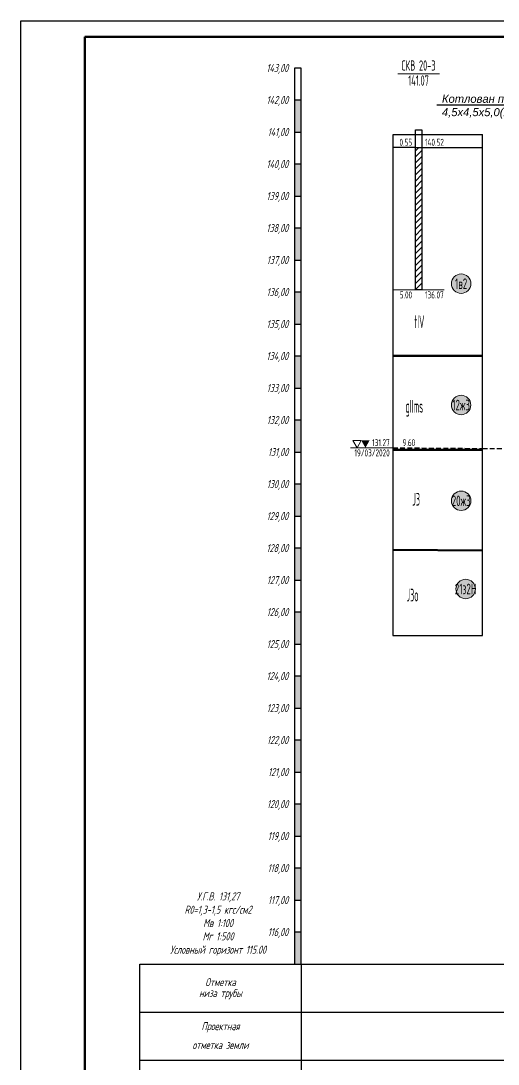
# Model space of a CAD drawing. Header units: millimetres. Extents: x -15 to 826, y 949 to 1543.
# Drawn here: x -15.3 to 133.8, y 1217.2 to 1543.2 of the extents above; entities that cross this region are included whole.
import ezdxf
from ezdxf import colors
from ezdxf.entities.mleader import LeaderData, LeaderLine
from ezdxf.enums import TextEntityAlignment as Align
from ezdxf.math import Vec2, Vec3

# ---------------------------------------------------------------- set-up
doc = ezdxf.new("R2010")
doc.units = ezdxf.units.MM
doc.header["$LTSCALE"] = 0.5
doc.linetypes.add('NATA', pattern=[4.5, 3, -1.5])
for name, color, linetype in [('_PSM_LINEYKA_TEXT', 7, 'Continuous'), ('_PSM_LINEYKA_ZALIVKA', 7, 'Continuous'), ('_PSM_TABL_LINE', 7, 'Continuous'), ('_PSM_TABL_TXT', 7, 'Continuous'), ('МГТ_ИГ_геология', 7, 'Continuous')]:
    doc.layers.add(name, color=color, linetype=linetype)
doc.layers.add('_ПОС1', color=6, linetype='Continuous', true_color=0xff00ff)
doc.layers.add('Формат - толстая линия', color=7, linetype='Continuous', lineweight=50)
doc.styles.add('2.5', font='isocpeui.ttf', dxfattribs={"height": 2.5})
doc.styles.add('psm_profil', font='isocpeur.ttf', dxfattribs={"width": 0.7, "oblique": 15, "height": 0.25})
doc.styles.get("Standard").update_dxf_attribs({"font": 'isocpeur.ttf'})
doc.styles.add('Стиль Simplex', font='simplex.shx')

# ---------------------------------------------------------------- blocks, each defined once
blk = doc.blocks.new('*U51')
at = {"color": 0, "linetype": 'ByBlock', "lineweight": -2}
blk.add_lwpolyline([(0, 594), (841, 594), (841, 0), (0, 0)], close=True, dxfattribs=at)
at = {"layer": 'Формат - толстая линия'}
blk.add_lwpolyline([(20, 589), (836, 589), (836, 5), (20, 5)], close=True, dxfattribs=at)
at = {"color": 0, "linetype": 'ByBlock', "lineweight": -2, "ltscale": 100, "style": '2.5'}
blk.add_attdef('ФОРМАТ', (791, 1.5), '', height=2.5, dxfattribs=at)
blk = doc.blocks.new('круг12_-26_3')
at = {"true_color": 0xffffff}
h = blk.add_hatch(color=7, dxfattribs=at)
edge = h.paths.add_edge_path()
edge.add_arc((-0.001, -0.001), 0.304, 0, 360)
at = {"color": 7, "lineweight": 0}
blk.add_circle((-0.001, -0.001), 0.304, dxfattribs=at)
at = {"color": 7, "lineweight": 15, "style": 'Стиль Simplex', "width": 0.590909}
blk.add_text('12ж3', height=0.33, dxfattribs=at).set_placement((-0.001, -0.001), align=Align.MIDDLE_CENTER)
blk = doc.blocks.new('круг21_-25_2_-51_')
at = {"true_color": 0xffffff}
h = blk.add_hatch(color=7, dxfattribs=at)
edge = h.paths.add_edge_path()
edge.add_arc((0.142, 0.055), 0.304, 0, 360)
at = {"color": 7, "lineweight": 0}
blk.add_circle((0.142, 0.055), 0.304, dxfattribs=at)
at = {"color": 7, "lineweight": 15, "style": 'Стиль Simplex', "width": 0.590909}
blk.add_text('21з2Н', height=0.33, dxfattribs=at).set_placement((0.142, 0.055), align=Align.MIDDLE_CENTER)
blk = doc.blocks.new('круг20_-26_3')
at = {"true_color": 0xffffff}
h = blk.add_hatch(color=7, dxfattribs=at)
edge = h.paths.add_edge_path()
edge.add_arc((0, 0), 0.304, 0, 360)
at = {"color": 7, "lineweight": 0}
blk.add_circle((0, 0), 0.304, dxfattribs=at)
at = {"color": 7, "lineweight": 15, "style": 'Стиль Simplex', "width": 0.590909}
blk.add_text('20ж3', height=0.33, dxfattribs=at).set_placement((0, 0), align=Align.MIDDLE_CENTER)
blk = doc.blocks.new('круг1_-30_2')
at = {"true_color": 0xffffff}
h = blk.add_hatch(color=7, dxfattribs=at)
edge = h.paths.add_edge_path()
edge.add_arc((0, 0), 0.304, 0, 360)
at = {"color": 7, "lineweight": 0}
blk.add_circle((0, 0), 0.304, dxfattribs=at)
at = {"color": 7, "lineweight": 15, "style": 'Стиль Simplex', "width": 0.590909}
blk.add_text('1в2', height=0.33, dxfattribs=at).set_placement((0, 0), align=Align.MIDDLE_CENTER)
blk = doc.blocks.new('A$C37d8617f')
at = {"layer": 'МГТ_ИГ_геология'}
h = blk.add_hatch(dxfattribs=at)
h.set_pattern_fill('CONSIST', color=256, scale=0.42, style=0, pattern_type=2)
h.set_pattern_definition([(45, (-6456.6293, -2514.1629), (-0.9429269, 0.9429269), [])])
h.paths.add_polyline_path([(-1, -5.5), (1, -5.5), (1, -50), (-1, -50)])
for p, q in [((-7.99, -1.5), (20.01, -1.5)), ((-1, -5.5), (1, -5.5)), ((-1, -5.5), (1, -5.5))]:
    blk.add_line(p, q)
for points in [[(-1, -5.5), (-8, -5.5)], [(1, -5.5), (20.01, -5.5)], [(-8, -158), (20.01, -158)]]:
    blk.add_lwpolyline(points)
at = {"lineweight": 50}
for points in [[(-8, -70.58), (20.01, -70.67)], [(-8, -70.58), (20.01, -70.67)], [(-8, -100), (20.01, -100)], [(-8, -131.22), (20.01, -131.42)]]:
    blk.add_lwpolyline(points, dxfattribs=at)
at = {"layer": 'МГТ_ИГ_геология', "linetype": 'Continuous', "lineweight": 0}
blk.add_line((-6.5, 17.5), (6.5, 17.5), dxfattribs=at)
at = {"layer": 'МГТ_ИГ_геология', "linetype": 'Continuous', "lineweight": 15}
for p, q in [((-8, -50), (-1, -50)), ((8, -50), (1, -50))]:
    blk.add_line(p, q, dxfattribs=at)
at = {"layer": 'МГТ_ИГ_геология'}
blk.add_lwpolyline([(-1, 0), (1, 0), (1, -50), (-1, -50), (-1, 0), (-1, 0)], close=True, dxfattribs=at)
blk.add_lwpolyline([(-8, -1.52), (-8, -158), (20.01, -158), (20.01, -1.46)], dxfattribs=at)
at = {"layer": 'МГТ_ИГ_геология', "color": 5, "linetype": 'NATA', "lineweight": 30}
blk.add_lwpolyline([(-8, -99.35), (20.01, -99.56)], dxfattribs=at)
at = {"layer": 'МГТ_ИГ_геология', "xscale": 10, "yscale": 10, "zscale": 10}
for name, p in [('круг1_-30_2', (13.31, -48.08)), ('круг12_-26_3', (13.31, -85.98)), ('круг20_-26_3', (13.31, -115.91)), ('круг21_-25_2_-51_', (13.31, -144.03))]:
    blk.add_blockref(name, p, dxfattribs=at)
at = {"layer": 'МГТ_ИГ_геология', "lineweight": 15, "style": 'Стиль Simplex', "width": 0.5625}
blk.add_text('СКВ 20-3', height=3.2, dxfattribs=at).set_placement((0, 18.5), align=Align.CENTER)
blk.add_text('141.07', height=3.2, dxfattribs=at).set_placement((0, 17), align=Align.TOP_CENTER)
at = {"layer": 'МГТ_ИГ_геология', "lineweight": 15, "style": 'Стиль Simplex', "width": 0.590909}
blk.add_text('0.55', height=2.2, dxfattribs=at).set_placement((-2, -5), align=Align.RIGHT)
blk.add_text('140.52', height=2.2, dxfattribs=at).set_placement((2, -5))
blk.add_text('5.00', height=2.2, dxfattribs=at).set_placement((-2, -50.5), align=Align.TOP_RIGHT)
blk.add_text('136.07', height=2.2, dxfattribs=at).set_placement((2, -50.5), align=Align.TOP_LEFT)
at = {"layer": 'МГТ_ИГ_геология', "lineweight": 15, "style": 'Стиль Simplex', "width": 0.4}
for s, p in [('tIV', (-1.36, -59.96)), ('gIIms', (-4.1, -86.38)), ('J3', (-1.96, -115.45)), ('J3o', (-3.77, -145.37))]:
    blk.add_text(s, height=4, dxfattribs=at).set_placement(p, align=Align.MIDDLE_LEFT)

msp = doc.modelspace()

# ---------------------------------------------------------------- hatches: boundary and pattern name
at = {"layer": '_PSM_LINEYKA_ZALIVKA'}
for points in [[(70.223, 1508.489), (72.223, 1508.489), (72.223, 1518.489), (70.223, 1518.489)], [(70.223, 1488.489), (72.223, 1488.489), (72.223, 1498.489), (70.223, 1498.489)], [(70.223, 1468.489), (72.223, 1468.489), (72.223, 1478.489), (70.223, 1478.489)], [(70.223, 1448.489), (72.223, 1448.489), (72.223, 1458.489), (70.223, 1458.489)], [(70.223, 1428.489), (72.223, 1428.489), (72.223, 1438.489), (70.223, 1438.489)], [(70.223, 1408.489), (72.223, 1408.489), (72.223, 1418.489), (70.223, 1418.489)], [(70.223, 1388.489), (72.223, 1388.489), (72.223, 1398.489), (70.223, 1398.489)], [(70.223, 1368.489), (72.223, 1368.489), (72.223, 1378.489), (70.223, 1378.489)], [(70.223, 1348.489), (72.223, 1348.489), (72.223, 1358.489), (70.223, 1358.489)], [(70.223, 1328.489), (72.223, 1328.489), (72.223, 1338.489), (70.223, 1338.489)], [(70.223, 1308.489), (72.223, 1308.489), (72.223, 1318.489), (70.223, 1318.489)], [(70.223, 1288.489), (72.223, 1288.489), (72.223, 1298.489), (70.223, 1298.489)], [(70.223, 1268.489), (72.223, 1268.489), (72.223, 1278.489), (70.223, 1278.489)], [(70.223, 1248.489), (72.223, 1248.489), (72.223, 1258.489), (70.223, 1258.489)]]:
    msp.add_hatch(color=0, dxfattribs=at).paths.add_polyline_path(points)
at = {"layer": 'МГТ_ИГ_геология'}
msp.add_hatch(color=5, dxfattribs=at).paths.add_polyline_path([(92.34, 1409.84), (91.04, 1412.14), (93.64, 1412.14)])

# ---------------------------------------------------------------- linework, layer by layer
at = {"color": 7}
for points in [[(70.223, 1248.489), (72.223, 1248.489), (72.223, 1528.489), (70.223, 1528.489)], [(70.223, 1508.489), (72.223, 1508.489), (72.223, 1518.489), (70.223, 1518.489)], [(70.223, 1488.489), (72.223, 1488.489), (72.223, 1498.489), (70.223, 1498.489)], [(70.223, 1468.489), (72.223, 1468.489), (72.223, 1478.489), (70.223, 1478.489)], [(70.223, 1448.489), (72.223, 1448.489), (72.223, 1458.489), (70.223, 1458.489)], [(70.223, 1428.489), (72.223, 1428.489), (72.223, 1438.489), (70.223, 1438.489)], [(70.223, 1408.489), (72.223, 1408.489), (72.223, 1418.489), (70.223, 1418.489)], [(70.223, 1388.489), (72.223, 1388.489), (72.223, 1398.489), (70.223, 1398.489)], [(70.223, 1368.489), (72.223, 1368.489), (72.223, 1378.489), (70.223, 1378.489)], [(70.223, 1348.489), (72.223, 1348.489), (72.223, 1358.489), (70.223, 1358.489)], [(70.223, 1328.489), (72.223, 1328.489), (72.223, 1338.489), (70.223, 1338.489)], [(70.223, 1308.489), (72.223, 1308.489), (72.223, 1318.489), (70.223, 1318.489)], [(70.223, 1288.489), (72.223, 1288.489), (72.223, 1298.489), (70.223, 1298.489)], [(70.223, 1268.489), (72.223, 1268.489), (72.223, 1278.489), (70.223, 1278.489)], [(70.223, 1248.489), (72.223, 1248.489), (72.223, 1258.489), (70.223, 1258.489)]]:
    msp.add_lwpolyline(points, close=True, dxfattribs=at)
at = {"layer": '_PSM_TABL_LINE', "color": 7}
for p, q in [((21.862, 1248.489), (72.223, 1248.489)), ((21.862, 1123.489), (21.862, 1248.489)), ((72.223, 1248.489), (562.68, 1248.489)), ((72.223, 1248.489), (72.223, 1248.489)), ((72.223, 1248.489), (72.223, 1123.489)), ((21.862, 1233.489), (72.223, 1233.489)), ((72.223, 1233.489), (562.68, 1233.489)), ((21.862, 1218.489), (72.223, 1218.489)), ((72.223, 1218.489), (562.68, 1218.489))]:
    msp.add_line(p, q, dxfattribs=at)
at = {"layer": 'МГТ_ИГ_геология', "color": 5, "linetype": 'NATA', "lineweight": 30}
msp.add_line((128.957, 1409.626), (562.68, 1409.626), dxfattribs=at)
at = {"layer": 'МГТ_ИГ_геология', "color": 5, "linetype": 'Continuous', "lineweight": 0, "flags": 128}
msp.add_lwpolyline([(87.69, 1409.84), (100.94, 1409.84), (89.74, 1409.84), (88.44, 1412.14), (91.04, 1412.14), (89.74, 1409.84)], dxfattribs=at)

# ---------------------------------------------------------------- block references
msp.add_blockref('*U51', (-15.348, 949.236))
at = {"ltscale": 0.5}
msp.add_blockref('A$C37d8617f', (108.943, 1509.189), dxfattribs=at)

# ---------------------------------------------------------------- texts
at = {"layer": '_PSM_LINEYKA_TEXT', "color": 7, "style": 'psm_profil', "oblique": 15, "width": 0.7}
for s, p in [('143,00', (68.223, 1528.489)), ('142,00', (68.223, 1518.489)), ('141,00', (68.223, 1508.489)), ('140,00', (68.223, 1498.489)), ('139,00', (68.223, 1488.489)), ('138,00', (68.223, 1478.489)), ('137,00', (68.223, 1468.489)), ('136,00', (68.223, 1458.489)), ('135,00', (68.223, 1448.489)), ('134,00', (68.223, 1438.489)), ('133,00', (68.223, 1428.489)), ('132,00', (68.223, 1418.489)), ('131,00', (68.223, 1408.489)), ('130,00', (68.223, 1398.489)), ('129,00', (68.223, 1388.489)), ('128,00', (68.223, 1378.489)), ('127,00', (68.223, 1368.489)), ('126,00', (68.223, 1358.489)), ('125,00', (68.223, 1348.489)), ('124,00', (68.223, 1338.489)), ('123,00', (68.223, 1328.489)), ('122,00', (68.223, 1318.489)), ('121,00', (68.223, 1308.489)), ('120,00', (68.223, 1298.489)), ('119,00', (68.223, 1288.489)), ('118,00', (68.223, 1278.489)), ('117,00', (68.223, 1268.489)), ('116,00', (68.223, 1258.489))]:
    msp.add_text(s, height=2.5, dxfattribs=at).set_placement(p, align=Align.MIDDLE_RIGHT)
at = {"layer": '_PSM_LINEYKA_TEXT', "color": 7, "insert": (45.042, 1260.989), "char_height": 2.5, "width": 50.36158, "attachment_point": 5, "style": 'psm_profil'}
msp.add_mtext('\\pxl1,qc;У.Г.В. 131,27\\PR0=1,3-1,5 кгс/см2\\PМв 1:100\\PМг 1:500\\PУсловный горизонт 115.00', dxfattribs=at)
at = {"layer": '_PSM_TABL_TXT', "color": 7, "style": 'psm_profil', "oblique": 15, "width": 0.7}
for s, p in [('Отметка', (47.042, 1242.864)), ('низа трубы', (47.042, 1239.114)), ('Проектная', (47.042, 1228.764)), ('отметка земли', (47.042, 1223.214))]:
    msp.add_text(s, height=2.5, dxfattribs=at).set_placement(p, align=Align.MIDDLE)
at = {"layer": 'МГТ_ИГ_геология', "color": 5, "lineweight": 15, "style": 'Стиль Simplex', "width": 0.590909}
msp.add_text('131.27', height=2.2, dxfattribs=at).set_placement((99.94, 1410.34), align=Align.RIGHT)
msp.add_text('9.60', height=2.2, dxfattribs=at).set_placement((103.94, 1410.34))
msp.add_text('19/03/2020', height=2.2, dxfattribs=at).set_placement((99.94, 1409.34), align=Align.TOP_RIGHT)

# ---------------------------------------------------------------- next in the draw order: leaders
at = {"layer": '_ПОС1', "color": 6, "lineweight": 18, "true_color": 0xf50aed, "transparency": 33554687}
ml = msp.add_multileader_mtext('Standard', dxfattribs=at)
ml.set_content('{\\fArial|b0|i1|c204|p34;\\C256;\\c16711935;Котлован приемный \\P4,5х4,5х5,0(h) }', color=5)
ml.set_leader_properties()
ml.build(insert=Vec2(0, 0))
ml.multileader.update_dxf_attribs({"text_left_attachment_type": 6, "text_right_attachment_type": 6, "dogleg_length": 0, "arrow_head_size": 2.5})
ctx = ml.context
ctx.base_point, ctx.char_height, ctx.arrow_head_size, ctx.landing_gap_size, ctx.plane_origin, ctx.plane_x_axis, ctx.plane_y_axis = Vec3(116.258, 1516.899), 2.5, 2.5, 0, Vec3(241.642, 1444.674), Vec3(0.9999997, -0.0007707), Vec3(0.0007707, 0.9999997)
ctx.left_attachment, ctx.right_attachment = 6, 6
notes = []
notes.append((ctx, [(1, (1, 1, 0), (150.172, 1516.873), (-0.9999997, 0.0007707), 0, [(0, [(147.085, 1490.878)], 0, [])])]))
ctx.mtext.insert, ctx.mtext.text_direction, ctx.mtext.rotation, ctx.mtext.flow_direction = Vec3(116.26, 1520.134), Vec3(0.9999997, -0.0007707), 6.2824146, 5
ctx.mtext.has_bg_fill, ctx.mtext.bg_color, ctx.mtext.bg_scale_factor, ctx.mtext.bg_transparency, ctx.mtext.use_window_bg_color = 1, -1023410167, 1.5, 0, 1
for ctx, leaders in notes:
    for number, flags, end, landing, length, lines in leaders:
        leader = LeaderData()
        leader.index, (leader.has_last_leader_line, leader.has_dogleg_vector, leader.attachment_direction) = number, flags
        leader.last_leader_point, leader.dogleg_vector, leader.dogleg_length = Vec3(end), Vec3(landing), length
        for number, points, colour, breaks in lines:
            line = LeaderLine()
            line.index, line.vertices, line.color, line.breaks = number, Vec3.list(points), colors.encode_raw_color(colour), breaks
            leader.lines.append(line)
        ctx.leaders.append(leader)

doc.saveas('drawing.dxf')
